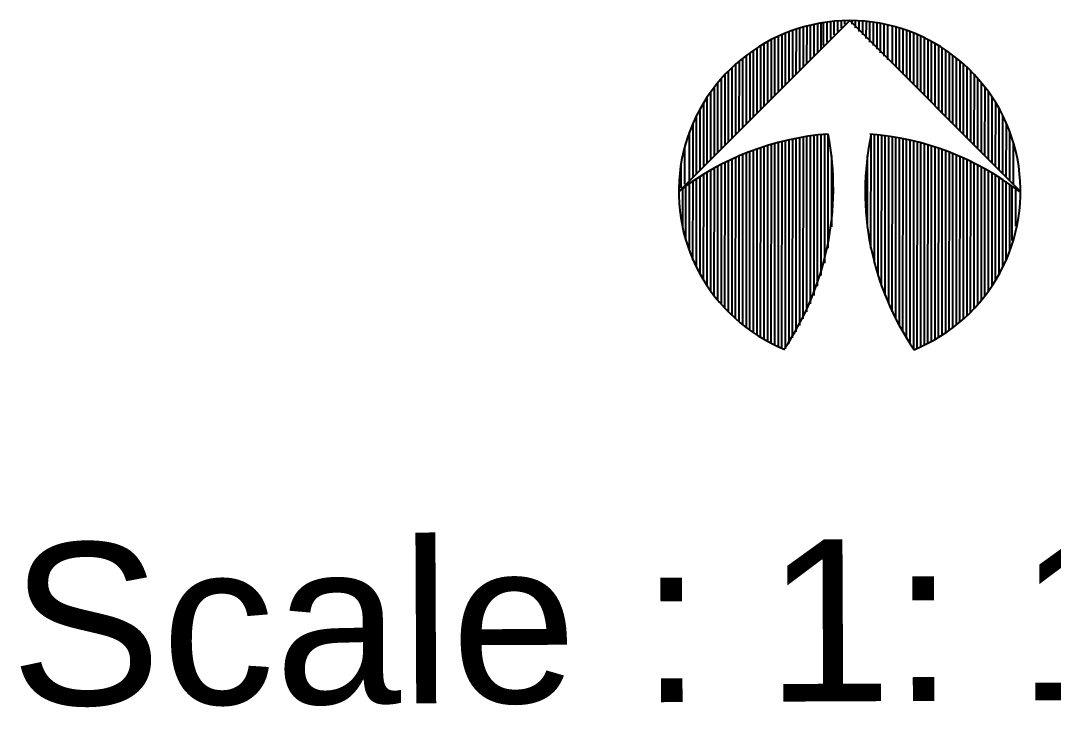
# Model space of a CAD drawing. Header units: metres. Extents: x 222800 to 230200, y 1548340 to 1564214.
# Drawn here: x 229179.1 to 229656.6, y 1563106.2 to 1563434 of the extents above; entities that cross this region are included whole.
import ezdxf

# ---------------------------------------------------------------- set-up
doc = ezdxf.new("R2010")
doc.units = ezdxf.units.M
doc.layers.add('TITLE BOX', color=7, linetype='Continuous')
doc.styles.get("Standard").update_dxf_attribs({"font": 'arial.ttf'})

msp = doc.modelspace()

# ---------------------------------------------------------------- linework, layer by layer
at = {"layer": 'TITLE BOX', "color": 1}
for p, q in [((229483.37602, 1563355.06116), (229562.43128, 1563434.03488)), ((229483.37602, 1563355.06116), (229562.43128, 1563434.03488)), ((229536.07953, 1563407.71031), (229536.09079, 1563429.52955)), ((229536.07953, 1563407.71031), (229536.09079, 1563429.52955)), ((229537.72652, 1563409.35559), (229537.73723, 1563430.0904)), ((229537.72652, 1563409.35559), (229537.73723, 1563430.0904)), ((229539.3735, 1563411.00088), (229539.38363, 1563430.61123)), ((229539.3735, 1563411.00088), (229539.38363, 1563430.61123)), ((229541.02048, 1563412.64616), (229541.03, 1563431.09285)), ((229541.02048, 1563412.64616), (229541.03, 1563431.09285)), ((229542.66748, 1563414.29145), (229542.67638, 1563431.53604)), ((229542.66748, 1563414.29145), (229542.67638, 1563431.53604)), ((229544.31446, 1563415.93673), (229544.32272, 1563431.94142)), ((229544.31446, 1563415.93673), (229544.32272, 1563431.94142)), ((229545.96144, 1563417.58202), (229545.96904, 1563432.30963)), ((229545.96144, 1563417.58202), (229545.96904, 1563432.30963)), ((229547.60843, 1563419.2273), (229547.61535, 1563432.64117)), ((229547.60843, 1563419.2273), (229547.61535, 1563432.64117)), ((229549.25541, 1563420.87259), (229549.26163, 1563432.93652)), ((229549.25541, 1563420.87259), (229549.26163, 1563432.93652)), ((229550.3429, 1563422.50453), (229550.34841, 1563433.18274)), ((229550.3429, 1563422.50453), (229550.34841, 1563433.18274)), ((229551.98989, 1563424.14981), (229551.99467, 1563433.40689)), ((229551.98989, 1563424.14981), (229551.99467, 1563433.40689)), ((229553.63687, 1563425.7951), (229553.6409, 1563433.59592)), ((229553.63687, 1563425.7951), (229553.6409, 1563433.59592)), ((229555.28387, 1563427.44038), (229555.28712, 1563433.75009)), ((229555.28387, 1563427.44038), (229555.28712, 1563433.75009)), ((229556.93085, 1563429.08567), (229556.93331, 1563433.8696)), ((229556.93085, 1563429.08567), (229556.93331, 1563433.8696)), ((229558.57784, 1563430.73095), (229558.5795, 1563433.9546)), ((229558.57784, 1563430.73095), (229558.5795, 1563433.9546)), ((229560.22482, 1563432.37624), (229560.22566, 1563434.00522)), ((229560.22482, 1563432.37624), (229560.22566, 1563434.00522)), ((229562.43128, 1563434.03488), (229641.405, 1563354.9796)), ((229562.43128, 1563434.03488), (229641.405, 1563354.9796)), ((229563.51709, 1563432.37454), (229563.51793, 1563434.00353)), ((229563.51709, 1563432.37454), (229563.51793, 1563434.00353)), ((229565.16237, 1563430.72755), (229565.16404, 1563433.95121)), ((229565.16237, 1563430.72755), (229565.16404, 1563433.95121)), ((229566.80767, 1563429.08057), (229566.81013, 1563433.8645)), ((229566.80767, 1563429.08057), (229566.81013, 1563433.8645)), ((229568.45295, 1563427.43358), (229568.4562, 1563433.74329)), ((229568.45295, 1563427.43358), (229568.4562, 1563433.74329)), ((229570.09824, 1563425.7866), (229570.10227, 1563433.58743)), ((229570.09824, 1563425.7866), (229570.10227, 1563433.58743)), ((229571.74352, 1563424.13962), (229571.7483, 1563433.3967)), ((229571.74352, 1563424.13962), (229571.7483, 1563433.3967)), ((229573.3888, 1563422.49263), (229573.39431, 1563433.17085)), ((229573.3888, 1563422.49263), (229573.39431, 1563433.17085)), ((229575.03409, 1563420.84565), (229575.04032, 1563432.90958)), ((229575.03409, 1563420.84565), (229575.04032, 1563432.90958)), ((229576.67937, 1563419.19866), (229576.6863, 1563432.61252)), ((229576.67937, 1563419.19866), (229576.6863, 1563432.61252)), ((229578.32467, 1563417.55167), (229578.33227, 1563432.27928)), ((229578.32467, 1563417.55167), (229578.33227, 1563432.27928)), ((229579.96995, 1563415.90469), (229579.97821, 1563431.90938)), ((229579.96995, 1563415.90469), (229579.97821, 1563431.90938)), ((229582.17473, 1563414.27106), (229582.18363, 1563431.51565)), ((229582.17473, 1563414.27106), (229582.18363, 1563431.51565)), ((229583.82001, 1563412.62407), (229583.82953, 1563431.07077)), ((229583.82001, 1563412.62407), (229583.82953, 1563431.07077)), ((229585.46529, 1563410.97709), (229585.47541, 1563430.58744)), ((229585.46529, 1563410.97709), (229585.47541, 1563430.58744)), ((229587.11058, 1563409.3301), (229587.12128, 1563430.06491)), ((229587.11058, 1563409.3301), (229587.12128, 1563430.06491)), ((229588.75586, 1563407.68312), (229588.76712, 1563429.50237)), ((229588.75586, 1563407.68312), (229588.76712, 1563429.50237)), ((229526.19763, 1563397.83859), (229526.21178, 1563425.2656)), ((229526.19763, 1563397.83859), (229526.21178, 1563425.2656)), ((229527.84461, 1563399.48388), (229527.85834, 1563426.08951)), ((229527.84461, 1563399.48388), (229527.85834, 1563426.08951)), ((229529.4916, 1563401.12916), (229529.50488, 1563426.86624)), ((229529.4916, 1563401.12916), (229529.50488, 1563426.86624)), ((229531.13858, 1563402.77445), (229531.15139, 1563427.5973)), ((229531.13858, 1563402.77445), (229531.15139, 1563427.5973)), ((229532.78557, 1563404.41973), (229532.79789, 1563428.28407)), ((229532.78557, 1563404.41973), (229532.79789, 1563428.28407)), ((229534.43255, 1563406.06502), (229534.44435, 1563428.92778)), ((229534.43255, 1563406.06502), (229534.44435, 1563428.92778)), ((229590.40116, 1563406.03613), (229590.41295, 1563428.8989)), ((229590.40116, 1563406.03613), (229590.41295, 1563428.8989)), ((229592.04644, 1563404.38915), (229592.05875, 1563428.25349)), ((229592.04644, 1563404.38915), (229592.05875, 1563428.25349)), ((229593.69172, 1563402.74216), (229593.70453, 1563427.56502)), ((229593.69172, 1563402.74216), (229593.70453, 1563427.56502)), ((229595.33701, 1563401.09518), (229595.35029, 1563426.83225)), ((229595.33701, 1563401.09518), (229595.35029, 1563426.83225)), ((229596.98229, 1563399.44819), (229596.99602, 1563426.05383)), ((229596.98229, 1563399.44819), (229596.99602, 1563426.05383)), ((229598.62757, 1563397.80121), (229598.64173, 1563425.22822)), ((229598.62757, 1563397.80121), (229598.64173, 1563425.22822)), ((229517.9627, 1563389.61216), (229517.97858, 1563420.37229)), ((229517.9627, 1563389.61216), (229517.97858, 1563420.37229)), ((229519.60968, 1563391.25745), (229519.62527, 1563421.46153)), ((229519.60968, 1563391.25745), (229519.62527, 1563421.46153)), ((229521.25668, 1563392.90273), (229521.27195, 1563422.49301)), ((229521.25668, 1563392.90273), (229521.27195, 1563422.49301)), ((229522.90366, 1563394.54802), (229522.91858, 1563423.46933)), ((229522.90366, 1563394.54802), (229522.91858, 1563423.46933)), ((229524.55064, 1563396.19331), (229524.56519, 1563424.39284)), ((229524.55064, 1563396.19331), (229524.56519, 1563424.39284)), ((229600.27286, 1563396.15423), (229600.28742, 1563424.35376)), ((229600.27286, 1563396.15423), (229600.28742, 1563424.35376)), ((229601.91814, 1563394.50724), (229601.93307, 1563423.42855)), ((229601.91814, 1563394.50724), (229601.93307, 1563423.42855)), ((229603.56342, 1563392.86025), (229603.5787, 1563422.45053)), ((229603.56342, 1563392.86025), (229603.5787, 1563422.45053)), ((229605.20872, 1563391.21327), (229605.22431, 1563421.41735)), ((229605.20872, 1563391.21327), (229605.22431, 1563421.41735)), ((229606.854, 1563389.56628), (229606.86987, 1563420.32641)), ((229606.854, 1563389.56628), (229606.86987, 1563420.32641)), ((229511.37476, 1563383.03102), (229511.39145, 1563415.37258)), ((229511.37476, 1563383.03102), (229511.39145, 1563415.37258)), ((229513.02174, 1563384.6763), (229513.03828, 1563416.72654)), ((229513.02174, 1563384.6763), (229513.03828, 1563416.72654)), ((229514.66873, 1563386.32159), (229514.68509, 1563418.00835)), ((229514.66873, 1563386.32159), (229514.68509, 1563418.00835)), ((229516.31571, 1563387.96688), (229516.33184, 1563419.22234)), ((229516.31571, 1563387.96688), (229516.33184, 1563419.22234)), ((229608.49929, 1563387.9193), (229608.51542, 1563419.17476)), ((229608.49929, 1563387.9193), (229608.51542, 1563419.17476)), ((229610.14457, 1563386.27232), (229610.16093, 1563417.95908)), ((229610.14457, 1563386.27232), (229610.16093, 1563417.95908)), ((229611.78985, 1563384.62533), (229611.80639, 1563416.67556)), ((229611.78985, 1563384.62533), (229611.80639, 1563416.67556)), ((229613.43515, 1563382.97835), (229613.45184, 1563415.31991)), ((229613.43515, 1563382.97835), (229613.45184, 1563415.31991)), ((229506.43381, 1563378.09516), (229506.4507, 1563410.82387)), ((229506.43381, 1563378.09516), (229506.4507, 1563410.82387)), ((229508.08079, 1563379.74045), (229508.09766, 1563412.42751)), ((229508.08079, 1563379.74045), (229508.09766, 1563412.42751)), ((229509.72777, 1563381.38573), (229509.74457, 1563413.9415)), ((229509.72777, 1563381.38573), (229509.74457, 1563413.9415)), ((229615.08043, 1563381.33136), (229615.09723, 1563413.88712)), ((229615.08043, 1563381.33136), (229615.09723, 1563413.88712)), ((229616.72572, 1563379.68437), (229616.74259, 1563412.37143)), ((229616.72572, 1563379.68437), (229616.74259, 1563412.37143)), ((229618.371, 1563378.03739), (229618.38789, 1563410.7661)), ((229618.371, 1563378.03739), (229618.38789, 1563410.7661)), ((229503.13984, 1563374.80459), (229503.15661, 1563407.31414)), ((229503.13984, 1563374.80459), (229503.15661, 1563407.31414)), ((229504.78682, 1563376.44988), (229504.80368, 1563409.12259)), ((229504.78682, 1563376.44988), (229504.80368, 1563409.12259)), ((229620.01629, 1563376.39041), (229620.03316, 1563409.06312)), ((229620.01629, 1563376.39041), (229620.03316, 1563409.06312)), ((229621.66157, 1563374.74342), (229621.67835, 1563407.25297)), ((229621.66157, 1563374.74342), (229621.67835, 1563407.25297)), ((229498.19887, 1563369.86873), (229498.215, 1563401.1159)), ((229498.19887, 1563369.86873), (229498.215, 1563401.1159)), ((229499.84586, 1563371.51402), (229499.86228, 1563403.32683)), ((229499.84586, 1563371.51402), (229499.86228, 1563403.32683)), ((229501.49284, 1563373.15931), (229501.50948, 1563405.38696)), ((229501.49284, 1563373.15931), (229501.50948, 1563405.38696)), ((229623.30685, 1563373.09644), (229623.32349, 1563405.32409)), ((229623.30685, 1563373.09644), (229623.32349, 1563405.32409)), ((229624.95215, 1563371.44945), (229624.96857, 1563403.26226)), ((229624.95215, 1563371.44945), (229624.96857, 1563403.26226)), ((229626.59743, 1563369.80247), (229626.61356, 1563401.04963)), ((229626.59743, 1563369.80247), (229626.61356, 1563401.04963)), ((229494.90491, 1563366.57816), (229494.92017, 1563396.1427)), ((229494.90491, 1563366.57816), (229494.92017, 1563396.1427)), ((229496.55189, 1563368.22345), (229496.56764, 1563398.73127)), ((229496.55189, 1563368.22345), (229496.56764, 1563398.73127)), ((229628.24272, 1563368.15548), (229628.25847, 1563398.6633)), ((229628.24272, 1563368.15548), (229628.25847, 1563398.6633)), ((229629.888, 1563366.5085), (229629.90326, 1563396.07304)), ((229629.888, 1563366.5085), (229629.90326, 1563396.07304)), ((229493.25792, 1563364.93287), (229493.27256, 1563393.30879)), ((229493.25792, 1563364.93287), (229493.27256, 1563393.30879)), ((229631.5333, 1563364.86151), (229631.54794, 1563393.23742)), ((229631.5333, 1563364.86151), (229631.54794, 1563393.23742)), ((229489.96396, 1563361.64231), (229489.97686, 1563386.63611)), ((229489.96396, 1563361.64231), (229489.97686, 1563386.63611)), ((229491.61094, 1563363.28759), (229491.62481, 1563390.17018)), ((229491.61094, 1563363.28759), (229491.62481, 1563390.17018)), ((229633.17858, 1563363.21453), (229633.19245, 1563390.09712)), ((229633.17858, 1563363.21453), (229633.19245, 1563390.09712)), ((229634.82387, 1563361.56754), (229634.83677, 1563386.56135)), ((229634.82387, 1563361.56754), (229634.83677, 1563386.56135)), ((229488.31697, 1563359.99702), (229488.32861, 1563382.55449)), ((229488.31697, 1563359.99702), (229488.32861, 1563382.55449)), ((229636.46915, 1563359.92056), (229636.48079, 1563382.47803)), ((229636.46915, 1563359.92056), (229636.48079, 1563382.47803)), ((229527.785, 1563283.98694), (229527.83315, 1563377.28388)), ((229527.785, 1563283.98694), (229527.83315, 1563377.28388)), ((229529.43074, 1563283.20851), (229529.47952, 1563377.7281)), ((229529.43074, 1563283.20851), (229529.47952, 1563377.7281)), ((229531.07649, 1563282.47575), (229531.12587, 1563378.14915)), ((229531.07649, 1563282.47575), (229531.12587, 1563378.14915)), ((229532.72251, 1563282.22887), (229532.77222, 1563378.54725)), ((229532.72251, 1563282.22887), (229532.77222, 1563378.54725)), ((229534.36992, 1563284.70457), (229534.41854, 1563378.92262)), ((229534.36992, 1563284.70457), (229534.41854, 1563378.92262)), ((229536.01739, 1563287.31073), (229536.06486, 1563379.27548)), ((229536.01739, 1563287.31073), (229536.06486, 1563379.27548)), ((229537.66496, 1563290.06303), (229537.71117, 1563379.60599)), ((229537.66496, 1563290.06303), (229537.71117, 1563379.60599)), ((229539.31259, 1563292.98093), (229539.35746, 1563379.91436)), ((229539.31259, 1563292.98093), (229539.35746, 1563379.91436)), ((229540.96033, 1563296.08904), (229541.00374, 1563380.20071)), ((229540.96033, 1563296.08904), (229541.00374, 1563380.20071)), ((229542.60819, 1563299.41923), (229542.65002, 1563380.46523)), ((229542.60819, 1563299.41923), (229542.65002, 1563380.46523)), ((229544.25618, 1563303.01417), (229544.29627, 1563380.70802)), ((229544.25618, 1563303.01417), (229544.29627, 1563380.70802)), ((229545.90433, 1563306.93319), (229545.94252, 1563380.92923)), ((229545.90433, 1563306.93319), (229545.94252, 1563380.92923)), ((229547.55271, 1563311.26328), (229547.58877, 1563381.12895)), ((229547.55271, 1563311.26328), (229547.58877, 1563381.12895)), ((229549.20136, 1563316.14156), (229549.23499, 1563381.30729)), ((229549.20136, 1563316.14156), (229549.23499, 1563381.30729)), ((229550.85041, 1563321.80871), (229550.8812, 1563381.46435)), ((229550.85041, 1563321.80871), (229550.8812, 1563381.46435)), ((229552.50015, 1563328.77078), (229552.52725, 1563381.28019)), ((229552.50015, 1563328.77078), (229552.52725, 1563381.28019)), ((229572.25377, 1563328.76058), (229572.28087, 1563381.26999)), ((229572.25377, 1563328.76058), (229572.28087, 1563381.26999)), ((229573.89631, 1563321.79682), (229573.9271, 1563381.45246)), ((229573.89631, 1563321.79682), (229573.9271, 1563381.45246)), ((229575.53953, 1563316.12796), (229575.57316, 1563381.2937)), ((229575.53953, 1563316.12796), (229575.57316, 1563381.2937)), ((229577.18314, 1563311.24799), (229577.2192, 1563381.11366)), ((229577.18314, 1563311.24799), (229577.2192, 1563381.11366)), ((229578.82705, 1563306.9162), (229578.86524, 1563380.91223)), ((229578.82705, 1563306.9162), (229578.86524, 1563380.91223)), ((229580.47115, 1563302.99548), (229580.51125, 1563380.68933)), ((229580.47115, 1563302.99548), (229580.51125, 1563380.68933)), ((229582.11544, 1563299.39884), (229582.15727, 1563380.44484)), ((229582.11544, 1563299.39884), (229582.15727, 1563380.44484)), ((229583.75985, 1563296.06695), (229583.80326, 1563380.17862)), ((229583.75985, 1563296.06695), (229583.80326, 1563380.17862)), ((229585.40438, 1563292.95715), (229585.44924, 1563379.89057)), ((229585.40438, 1563292.95715), (229585.44924, 1563379.89057)), ((229587.04901, 1563290.03754), (229587.09523, 1563379.58051)), ((229587.04901, 1563290.03754), (229587.09523, 1563379.58051)), ((229588.69372, 1563287.28354), (229588.74119, 1563379.24829)), ((229588.69372, 1563287.28354), (229588.74119, 1563379.24829)), ((229590.33852, 1563284.67569), (229590.38715, 1563378.89374)), ((229590.33852, 1563284.67569), (229590.38715, 1563378.89374)), ((229591.98337, 1563282.19828), (229592.03308, 1563378.51666)), ((229591.98337, 1563282.19828), (229592.03308, 1563378.51666)), ((229593.62963, 1563282.44346), (229593.67901, 1563378.11686)), ((229593.62963, 1563282.44346), (229593.67901, 1563378.11686)), ((229595.27615, 1563283.17453), (229595.32493, 1563377.69412)), ((229595.27615, 1563283.17453), (229595.32493, 1563377.69412)), ((229596.92268, 1563283.95126), (229596.97083, 1563377.2482)), ((229596.92268, 1563283.95126), (229596.97083, 1563377.2482)), ((229638.11443, 1563358.27357), (229638.12438, 1563377.55197)), ((229638.11443, 1563358.27357), (229638.12438, 1563377.55197)), ((229486.1105, 1563358.33838), (229486.11944, 1563375.66056)), ((229486.1105, 1563358.33838), (229486.11944, 1563375.66056)), ((229512.97461, 1563293.3652), (229513.0153, 1563372.19581)), ((229512.97461, 1563293.3652), (229513.0153, 1563372.19581)), ((229514.62009, 1563292.08169), (229514.66179, 1563372.86207)), ((229514.62009, 1563292.08169), (229514.66179, 1563372.86207)), ((229516.2656, 1563290.866), (229516.30825, 1563373.50222)), ((229516.2656, 1563290.866), (229516.30825, 1563373.50222)), ((229517.91115, 1563289.71435), (229517.95471, 1563374.11667)), ((229517.91115, 1563289.71435), (229517.95471, 1563374.11667)), ((229519.55671, 1563288.62341), (229519.60114, 1563374.7058)), ((229519.55671, 1563288.62341), (229519.60114, 1563374.7058)), ((229521.20232, 1563287.59024), (229521.24758, 1563375.27)), ((229521.20232, 1563287.59024), (229521.24758, 1563375.27)), ((229522.84795, 1563286.61221), (229522.89399, 1563375.80958)), ((229522.84795, 1563286.61221), (229522.89399, 1563375.80958)), ((229524.4936, 1563285.68701), (229524.54038, 1563376.3249)), ((229524.4936, 1563285.68701), (229524.54038, 1563376.3249)), ((229526.1393, 1563284.81254), (229526.18678, 1563376.81624)), ((229526.1393, 1563284.81254), (229526.18678, 1563376.81624)), ((229598.56924, 1563284.77516), (229598.61672, 1563376.77886)), ((229598.56924, 1563284.77516), (229598.61672, 1563376.77886)), ((229600.21583, 1563285.64793), (229600.26261, 1563376.28582)), ((229600.21583, 1563285.64793), (229600.26261, 1563376.28582)), ((229601.86244, 1563286.57143), (229601.90847, 1563375.7688)), ((229601.86244, 1563286.57143), (229601.90847, 1563375.7688)), ((229603.50907, 1563287.54776), (229603.55432, 1563375.22752)), ((229603.50907, 1563287.54776), (229603.55432, 1563375.22752)), ((229605.15575, 1563288.57923), (229605.20018, 1563374.66163)), ((229605.15575, 1563288.57923), (229605.20018, 1563374.66163)), ((229606.80244, 1563289.66848), (229606.846, 1563374.07079)), ((229606.80244, 1563289.66848), (229606.846, 1563374.07079)), ((229608.44918, 1563290.81843), (229608.49183, 1563373.45464)), ((229608.44918, 1563290.81843), (229608.49183, 1563373.45464)), ((229610.09593, 1563292.03241), (229610.13763, 1563372.8128)), ((229610.09593, 1563292.03241), (229610.13763, 1563372.8128)), ((229484.46352, 1563356.6931), (229484.46942, 1563368.11987)), ((229484.46352, 1563356.6931), (229484.46942, 1563368.11987)), ((229503.10267, 1563302.7878), (229503.13613, 1563367.62318)), ((229503.10267, 1563302.7878), (229503.13613, 1563367.62318)), ((229504.74786, 1563300.97764), (229504.78269, 1563368.4564)), ((229504.74786, 1563300.97764), (229504.78269, 1563368.4564)), ((229506.39313, 1563299.27467), (229506.42925, 1563369.26042)), ((229506.39313, 1563299.27467), (229506.42925, 1563369.26042)), ((229508.03843, 1563297.66933), (229508.07578, 1563370.03581)), ((229508.03843, 1563297.66933), (229508.07578, 1563370.03581)), ((229509.68378, 1563296.15364), (229509.7223, 1563370.78316)), ((229509.68378, 1563296.15364), (229509.7223, 1563370.78316)), ((229511.32918, 1563294.72086), (229511.36881, 1563371.503)), ((229511.32918, 1563294.72086), (229511.36881, 1563371.503)), ((229554.15135, 1563338.59937), (229554.1683, 1563371.44989)), ((229554.15135, 1563338.59937), (229554.1683, 1563371.44989)), ((229570.61272, 1563338.59087), (229570.62967, 1563371.44139)), ((229570.61272, 1563338.59087), (229570.62967, 1563371.44139)), ((229611.74273, 1563293.31423), (229611.78341, 1563372.14483)), ((229611.74273, 1563293.31423), (229611.78341, 1563372.14483)), ((229613.38957, 1563294.66819), (229613.4292, 1563371.45033)), ((229613.38957, 1563294.66819), (229613.4292, 1563371.45033)), ((229615.03644, 1563296.09927), (229615.07495, 1563370.72879)), ((229615.03644, 1563296.09927), (229615.07495, 1563370.72879)), ((229616.68336, 1563297.61326), (229616.72071, 1563369.97974)), ((229616.68336, 1563297.61326), (229616.72071, 1563369.97974)), ((229618.33032, 1563299.2169), (229618.36644, 1563369.20264)), ((229618.33032, 1563299.2169), (229618.36644, 1563369.20264)), ((229619.97734, 1563300.91817), (229620.01217, 1563368.39693)), ((229619.97734, 1563300.91817), (229620.01217, 1563368.39693)), ((229621.62441, 1563302.72663), (229621.65787, 1563367.56201)), ((229621.62441, 1563302.72663), (229621.65787, 1563367.56201)), ((229494.87776, 1563313.96774), (229494.90306, 1563362.99484)), ((229494.87776, 1563313.96774), (229494.90306, 1563362.99484)), ((229496.52255, 1563311.37746), (229496.5497, 1563363.98466)), ((229496.52255, 1563311.37746), (229496.5497, 1563363.98466)), ((229498.16745, 1563308.99113), (229498.19633, 1563364.94159)), ((229498.16745, 1563308.99113), (229498.19633, 1563364.94159)), ((229499.81245, 1563306.7785), (229499.84295, 1563365.86648)), ((229499.81245, 1563306.7785), (229499.84295, 1563365.86648)), ((229501.45752, 1563304.71667), (229501.48954, 1563366.7601)), ((229501.45752, 1563304.71667), (229501.48954, 1563366.7601)), ((229623.27153, 1563304.6538), (229623.30355, 1563366.69723)), ((229623.27153, 1563304.6538), (229623.30355, 1563366.69723)), ((229624.91874, 1563306.71394), (229624.94923, 1563365.80191)), ((229624.91874, 1563306.71394), (229624.94923, 1563365.80191)), ((229626.56601, 1563308.92487), (229626.59489, 1563364.87533)), ((229626.56601, 1563308.92487), (229626.59489, 1563364.87533)), ((229628.21338, 1563311.3095), (229628.24053, 1563363.91669)), ((229628.21338, 1563311.3095), (229628.24053, 1563363.91669)), ((229629.86085, 1563313.89807), (229629.88615, 1563362.92517)), ((229629.86085, 1563313.89807), (229629.88615, 1563362.92517)), ((229488.30023, 1563327.56274), (229488.31629, 1563358.68781)), ((229488.30023, 1563327.56274), (229488.31629, 1563358.68781)), ((229489.94426, 1563323.47942), (229489.96302, 1563359.81879)), ((229489.94426, 1563323.47942), (229489.96302, 1563359.81879)), ((229491.58857, 1563319.94365), (229491.60971, 1563360.9129)), ((229491.58857, 1563319.94365), (229491.60971, 1563360.9129)), ((229493.23308, 1563316.80334), (229493.25639, 1563361.97123)), ((229493.23308, 1563316.80334), (229493.25639, 1563361.97123)), ((229631.50846, 1563316.73197), (229631.53177, 1563361.89987)), ((229631.50846, 1563316.73197), (229631.53177, 1563361.89987)), ((229633.15621, 1563319.87058), (229633.17735, 1563360.83984)), ((229633.15621, 1563319.87058), (229633.17735, 1563360.83984)), ((229634.80417, 1563323.40465), (229634.82293, 1563359.74403)), ((229634.80417, 1563323.40465), (229634.82293, 1563359.74403)), ((229636.45241, 1563327.48627), (229636.46847, 1563358.61135)), ((229636.45241, 1563327.48627), (229636.46847, 1563358.61135)), ((229485.2268, 1563338.01876), (229485.23633, 1563356.4693)), ((229486.65664, 1563332.48879), (229486.66956, 1563357.51876)), ((229486.65664, 1563332.48879), (229486.66956, 1563357.51876)), ((229637.5416, 1563332.39728), (229637.55451, 1563357.42724)), ((229637.5416, 1563332.39728), (229637.55451, 1563357.42724)), ((229639.19111, 1563338.92256), (229639.20003, 1563356.21713)), ((229639.19111, 1563338.92256), (229639.20003, 1563356.21713))]:
    msp.add_line(p, q, dxfattribs=at)
for centre, radius, start, end in [((229562.3905, 1563355.02038), 79.0145, 292.1796901, 247.7611686), ((229562.3905, 1563355.02038), 79.0145, 292.1796901, 247.7611686), ((229562.33768, 1563252.67645), 129.29646, 94.3806693, 127.6403163), ((229562.33768, 1563252.67645), 129.29646, 94.3806693, 127.6403163), ((229422.05064, 1563356.47225), 132.80888, 325.8247675, 10.9041187), ((229698.87009, 1563354.94994), 129.29646, 168.1119988, 214.4263798), ((229698.87009, 1563354.94994), 129.29646, 168.1119988, 214.4263798), ((229561.7782, 1563252.6631), 129.29646, 52.3005424, 85.5601893), ((229561.7782, 1563252.6631), 129.29646, 52.3005424, 85.5601893)]:
    msp.add_arc(centre, radius, start, end, dxfattribs=at)

# ---------------------------------------------------------------- texts
at = {"layer": 'TITLE BOX', "color": 0, "extrusion": (0.009448, 0.010215, 0.999903)}
msp.add_text('Scale : 1: 15,000', height=75, rotation=0.2711703, dxfattribs=at).set_placement((229164.21647, 1563013.71155, 18132.86824))

doc.saveas('drawing.dxf')
